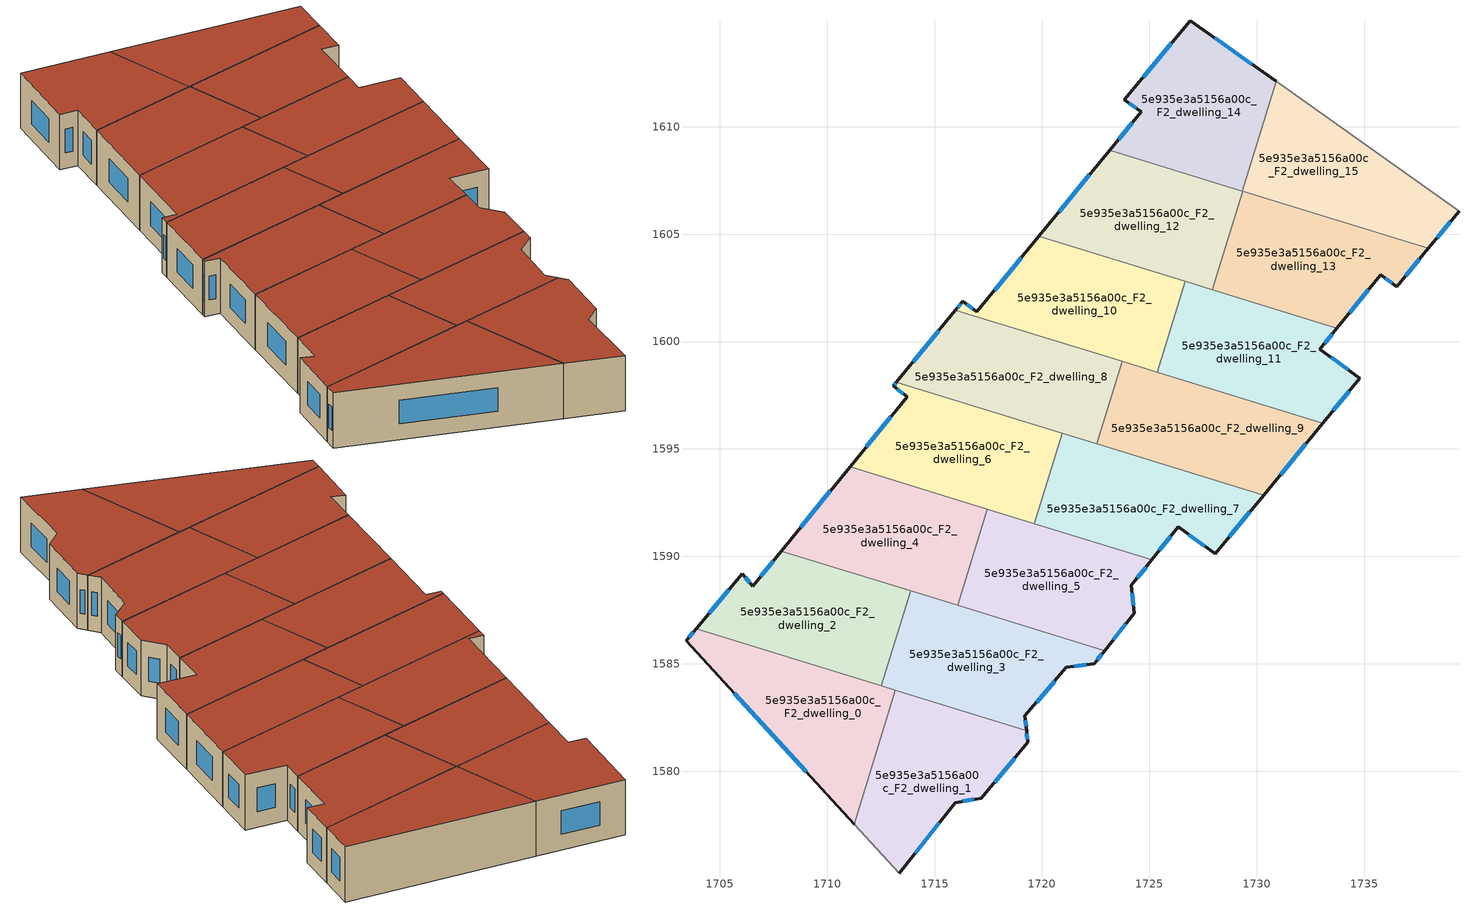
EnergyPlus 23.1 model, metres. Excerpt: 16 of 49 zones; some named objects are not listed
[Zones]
5e935e3a5156a00c_F2_dwelling_0
 floor to 5e935e3a5156a00c_F1_dwelling_0 (EU_floor_Construction): 1713.18,1583.77 1711.26,1577.53 1703.43,1586.07 1703.9,1586.63 z6
 wall outside (EU_wall_Construction): 1703.9,1586.63 1703.43,1586.07 1711.26,1577.53 z6:9
 wall to 5e935e3a5156a00c_F2_dwelling_1 (EU_wall_Construction): 1711.26,1577.53 1713.18,1583.77 z6:9
 wall to 5e935e3a5156a00c_F2_dwelling_2 (EU_wall_Construction): 1712.53,1583.97 1703.9,1586.63 z6:9
 wall to 5e935e3a5156a00c_F2_dwelling_3 (EU_wall_Construction): 1713.18,1583.77 1712.53,1583.97 z6:9
 window (EU_Window_Construction): 1703.77,1586.47 1703.57,1586.23 / 1705.67,1583.63 1709.02,1579.97 z6.86:8.14
 roof outside (EU_roof_Construction): 1711.26,1577.53 1713.18,1583.77 1703.9,1586.63 1703.43,1586.07 z9
5e935e3a5156a00c_F2_dwelling_1
 floor to 5e935e3a5156a00c_F1_dwelling_1 (EU_floor_Construction): 1719.28,1581.89 1719.34,1581.34 1717.18,1578.75 1715.96,1578.54 1713.36,1575.24 1711.26,1577.53 1713.18,1583.77 z6
 wall outside (EU_wall_Construction): 1713.36,1575.24 1715.96,1578.54 1717.18,1578.75 1719.34,1581.34 1719.28,1581.89 z6:9
 wall adiabatic (EU_wall_Construction): 1711.26,1577.53 1713.36,1575.24 z6:9
 wall to 5e935e3a5156a00c_F2_dwelling_3 (EU_wall_Construction): 1719.28,1581.89 1713.18,1583.77 z6:9
 window (EU_Window_Construction): 1719.33,1581.5 1719.3,1581.73 / 1717.8,1579.49 1718.73,1580.6 / 1716.31,1578.6 1716.83,1578.69 / 1714.1,1576.18 1715.22,1577.6 z6.86:8.14
 roof outside (EU_roof_Construction): 1717.18,1578.75 1719.34,1581.34 1719.28,1581.89 1713.18,1583.77 1711.26,1577.53 1713.36,1575.24 1715.96,1578.54 z9
5e935e3a5156a00c_F2_dwelling_10
 floor to 5e935e3a5156a00c_F1_dwelling_10 (EU_floor_Construction): 1726.66,1602.8 1725.36,1598.57 1715.97,1601.46 1716.31,1601.87 1716.97,1601.39 1719.85,1604.9 z6
 wall outside (EU_wall_Construction): 1719.85,1604.9 1716.97,1601.39 1716.31,1601.87 1715.97,1601.46 z6:9
 wall to 5e935e3a5156a00c_F2_dwelling_11 (EU_wall_Construction): 1725.36,1598.57 1726.66,1602.8 z6:9
 wall to 5e935e3a5156a00c_F2_dwelling_12 (EU_wall_Construction): 1726.66,1602.8 1719.85,1604.9 z6:9
 wall to 5e935e3a5156a00c_F2_dwelling_8 (EU_wall_Construction): 1715.97,1601.46 1723.74,1599.07 z6:9
 wall to 5e935e3a5156a00c_F2_dwelling_9 (EU_wall_Construction): 1723.74,1599.07 1725.36,1598.57 z6:9
 window (EU_Window_Construction): 1716.78,1601.53 1716.5,1601.73 / 1719.03,1603.9 1717.79,1602.4 / 1716.21,1601.75 1716.07,1601.58 z6.86:8.14
 roof outside (EU_roof_Construction): 1725.36,1598.57 1726.66,1602.8 1719.85,1604.9 1716.97,1601.39 1716.31,1601.87 1715.97,1601.46 z9
5e935e3a5156a00c_F2_dwelling_11
 floor to 5e935e3a5156a00c_F1_dwelling_11 (EU_floor_Construction): 1733.73,1600.62 1732.93,1599.64 1734.79,1598.29 1733.07,1596.2 1725.36,1598.57 1726.66,1602.8 z6
 wall outside (EU_wall_Construction): 1733.07,1596.2 1734.79,1598.29 1732.93,1599.64 1733.73,1600.62 z6:9
 wall to 5e935e3a5156a00c_F2_dwelling_9 (EU_wall_Construction): 1725.36,1598.57 1733.07,1596.2 z6:9
 wall to 5e935e3a5156a00c_F2_dwelling_13 (EU_wall_Construction): 1733.73,1600.62 1727.93,1602.41 z6:9
 wall to 5e935e3a5156a00c_F2_dwelling_12 (EU_wall_Construction): 1727.93,1602.41 1726.66,1602.8 z6:9
 window (EU_Window_Construction): 1733.56,1596.8 1734.3,1597.69 / 1733.16,1599.92 1733.5,1600.34 / 1734.26,1598.68 1733.46,1599.26 z6.86:8.14
 roof outside (EU_roof_Construction): 1733.07,1596.2 1734.79,1598.29 1732.93,1599.64 1733.73,1600.62 1726.66,1602.8 1725.36,1598.57 z9
5e935e3a5156a00c_F2_dwelling_12
 floor to 5e935e3a5156a00c_F1_dwelling_12 (EU_floor_Construction): 1729.34,1607 1727.93,1602.41 1719.85,1604.9 1723.15,1608.91 z6
 wall outside (EU_wall_Construction): 1723.15,1608.91 1719.85,1604.9 z6:9
 wall to 5e935e3a5156a00c_F2_dwelling_13 (EU_wall_Construction): 1727.93,1602.41 1729.34,1607 z6:9
 wall to 5e935e3a5156a00c_F2_dwelling_14 (EU_wall_Construction): 1729.33,1607.01 1723.15,1608.91 z6:9
 wall to 5e935e3a5156a00c_F2_dwelling_15 (EU_wall_Construction): 1729.34,1607 1729.33,1607.01 z6:9
 window (EU_Window_Construction): 1722.21,1607.76 1720.8,1606.04 z6.86:8.14
 roof outside (EU_roof_Construction): 1727.93,1602.41 1729.34,1607 1723.15,1608.91 1719.85,1604.9 z9
5e935e3a5156a00c_F2_dwelling_13
 floor to 5e935e3a5156a00c_F1_dwelling_13 (EU_floor_Construction): 1737.99,1604.34 1736.52,1602.55 1735.78,1603.12 1733.73,1600.62 1727.93,1602.41 1729.34,1607 z6
 wall outside (EU_wall_Construction): 1733.73,1600.62 1735.78,1603.12 1736.52,1602.55 1737.99,1604.34 z6:9
 wall to 5e935e3a5156a00c_F2_dwelling_15 (EU_wall_Construction): 1737.99,1604.34 1729.34,1607 z6:9
 window (EU_Window_Construction): 1734.32,1601.34 1735.19,1602.41 / 1736.94,1603.06 1737.57,1603.83 / 1735.99,1602.96 1736.31,1602.71 z6.86:8.14
 roof outside (EU_roof_Construction): 1736.52,1602.55 1737.99,1604.34 1729.34,1607 1727.93,1602.41 1733.73,1600.62 1735.78,1603.12 z9
5e935e3a5156a00c_F2_dwelling_14
 floor to 5e935e3a5156a00c_F1_dwelling_14 (EU_floor_Construction): 1730.9,1612.11 1729.33,1607 1723.15,1608.91 1724.62,1610.69 1723.83,1611.25 1726.9,1614.94 z6
 wall outside (EU_wall_Construction): 1730.9,1612.11 1726.9,1614.94 1723.83,1611.25 1724.62,1610.69 1723.15,1608.91 z6:9
 wall to 5e935e3a5156a00c_F2_dwelling_15 (EU_wall_Construction): 1729.33,1607 1730.9,1612.11 z6:9
 window (EU_Window_Construction): 1729.76,1612.92 1728.04,1614.13 / 1724.2,1610.18 1723.57,1609.42 / 1724.05,1611.09 1724.4,1610.85 / 1726.02,1613.89 1724.7,1612.3 z6.86:8.14
 roof outside (EU_roof_Construction): 1729.33,1607 1730.9,1612.11 1726.9,1614.94 1723.83,1611.25 1724.62,1610.69 1723.15,1608.91 z9
5e935e3a5156a00c_F2_dwelling_15
 floor to 5e935e3a5156a00c_F1_dwelling_15 (EU_floor_Construction): 1739.41,1606.07 1737.99,1604.34 1729.33,1607 1730.9,1612.11 z6
 wall outside (EU_wall_Construction): 1737.99,1604.34 1739.41,1606.07 z6:9
 wall adiabatic (EU_wall_Construction): 1739.41,1606.07 1730.9,1612.11 z6:9
 window (EU_Window_Construction): 1738.39,1604.83 1739,1605.58 z6.86:8.14
 roof outside (EU_roof_Construction): 1737.99,1604.34 1739.41,1606.07 1730.9,1612.11 1729.33,1607 z9
5e935e3a5156a00c_F2_dwelling_2
 floor to 5e935e3a5156a00c_F1_dwelling_2 (EU_floor_Construction): 1713.89,1588.39 1712.53,1583.97 1703.9,1586.63 1706.04,1589.18 1706.53,1588.61 1707.87,1590.24 z6
 wall outside (EU_wall_Construction): 1707.87,1590.24 1706.53,1588.61 1706.04,1589.18 1703.9,1586.63 z6:9
 wall to 5e935e3a5156a00c_F2_dwelling_3 (EU_wall_Construction): 1712.53,1583.97 1713.89,1588.39 z6:9
 wall to 5e935e3a5156a00c_F2_dwelling_4 (EU_wall_Construction): 1713.89,1588.39 1707.87,1590.24 z6:9
 window (EU_Window_Construction): 1705.43,1588.45 1704.51,1587.36 / 1706.39,1588.77 1706.18,1589.02 / 1707.49,1589.78 1706.91,1589.08 z6.86:8.14
 roof outside (EU_roof_Construction): 1712.53,1583.97 1713.89,1588.39 1707.87,1590.24 1706.53,1588.61 1706.04,1589.18 1703.9,1586.63 z9
5e935e3a5156a00c_F2_dwelling_3
 floor to 5e935e3a5156a00c_F1_dwelling_3 (EU_floor_Construction): 1722.91,1585.61 1722.43,1585.01 1721.13,1584.84 1719.21,1582.57 1719.28,1581.89 1712.53,1583.97 1713.89,1588.39 z6
 wall outside (EU_wall_Construction): 1719.28,1581.89 1719.21,1582.57 1721.13,1584.84 1722.43,1585.01 1722.91,1585.61 z6:9
 wall to 5e935e3a5156a00c_F2_dwelling_5 (EU_wall_Construction): 1722.91,1585.61 1716.08,1587.71 z6:9
 wall to 5e935e3a5156a00c_F2_dwelling_4 (EU_wall_Construction): 1716.08,1587.71 1713.89,1588.39 z6:9
 window (EU_Window_Construction): 1721.51,1584.89 1722.06,1584.96 / 1719.76,1583.22 1720.58,1584.19 / 1719.26,1582.09 1719.23,1582.38 / 1722.57,1585.18 1722.78,1585.44 z6.86:8.14
 roof outside (EU_roof_Construction): 1722.43,1585.01 1722.91,1585.61 1713.89,1588.39 1712.53,1583.97 1719.28,1581.89 1719.21,1582.57 1721.13,1584.84 z9
5e935e3a5156a00c_F2_dwelling_4
 floor to 5e935e3a5156a00c_F1_dwelling_4 (EU_floor_Construction): 1717.46,1592.2 1716.08,1587.71 1707.87,1590.24 1711.07,1594.17 z6
 wall outside (EU_wall_Construction): 1711.07,1594.17 1707.87,1590.24 z6:9
 wall to 5e935e3a5156a00c_F2_dwelling_5 (EU_wall_Construction): 1716.08,1587.71 1717.46,1592.2 z6:9
 wall to 5e935e3a5156a00c_F2_dwelling_6 (EU_wall_Construction): 1717.46,1592.2 1711.07,1594.17 z6:9
 window (EU_Window_Construction): 1710.15,1593.05 1708.78,1591.36 z6.86:8.14
 roof outside (EU_roof_Construction): 1716.08,1587.71 1717.46,1592.2 1711.07,1594.17 1707.87,1590.24 z9
5e935e3a5156a00c_F2_dwelling_5
 floor to 5e935e3a5156a00c_F1_dwelling_5 (EU_floor_Construction): 1725.11,1589.84 1724.17,1588.66 1724.3,1587.35 1722.91,1585.61 1716.08,1587.71 1717.46,1592.2 z6
 wall outside (EU_wall_Construction): 1722.91,1585.61 1724.3,1587.35 1724.17,1588.66 1725.11,1589.84 z6:9
 wall to 5e935e3a5156a00c_F2_dwelling_7 (EU_wall_Construction): 1725.11,1589.84 1719.64,1591.53 z6:9
 wall to 5e935e3a5156a00c_F2_dwelling_6 (EU_wall_Construction): 1719.64,1591.53 1717.46,1592.2 z6:9
 window (EU_Window_Construction): 1723.31,1586.11 1723.9,1586.85 / 1724.44,1589 1724.84,1589.51 / 1724.26,1587.72 1724.2,1588.29 z6.86:8.14
 roof outside (EU_roof_Construction): 1724.3,1587.35 1724.17,1588.66 1725.11,1589.84 1717.46,1592.2 1716.08,1587.71 1722.91,1585.61 z9
5e935e3a5156a00c_F2_dwelling_6
 floor to 5e935e3a5156a00c_F1_dwelling_6 (EU_floor_Construction): 1720.93,1595.74 1719.64,1591.53 1711.07,1594.17 1713.73,1597.42 1713.08,1597.94 1713.23,1598.11 z6
 wall outside (EU_wall_Construction): 1713.23,1598.11 1713.08,1597.94 1713.73,1597.42 1711.07,1594.17 z6:9
 wall to 5e935e3a5156a00c_F2_dwelling_7 (EU_wall_Construction): 1719.64,1591.53 1720.93,1595.74 z6:9
 wall to 5e935e3a5156a00c_F2_dwelling_8 (EU_wall_Construction): 1720.93,1595.74 1713.23,1598.11 z6:9
 window (EU_Window_Construction): 1712.97,1596.49 1711.83,1595.1 / 1713.27,1597.79 1713.55,1597.57 / 1713.19,1598.06 1713.12,1597.99 z6.86:8.14
 roof outside (EU_roof_Construction): 1719.64,1591.53 1720.93,1595.74 1713.23,1598.11 1713.08,1597.94 1713.73,1597.42 1711.07,1594.17 z9
5e935e3a5156a00c_F2_dwelling_7
 floor to 5e935e3a5156a00c_F1_dwelling_7 (EU_floor_Construction): 1730.32,1592.85 1728.08,1590.12 1726.34,1591.38 1725.11,1589.84 1719.64,1591.53 1720.93,1595.74 z6
 wall outside (EU_wall_Construction): 1725.11,1589.84 1726.34,1591.38 1728.08,1590.12 1730.32,1592.85 z6:9
 wall to 5e935e3a5156a00c_F2_dwelling_9 (EU_wall_Construction): 1730.32,1592.85 1722.56,1595.24 z6:9
 wall to 5e935e3a5156a00c_F2_dwelling_8 (EU_wall_Construction): 1722.56,1595.24 1720.94,1595.74 z6:9
 window (EU_Window_Construction): 1726.84,1591.02 1727.58,1590.48 / 1725.47,1590.28 1725.99,1590.94 / 1728.72,1590.9 1729.68,1592.07 z6.86:8.14
 roof outside (EU_roof_Construction): 1728.08,1590.12 1730.32,1592.85 1720.93,1595.74 1719.64,1591.53 1725.11,1589.84 1726.34,1591.38 z9
5e935e3a5156a00c_F2_dwelling_8
 floor to 5e935e3a5156a00c_F1_dwelling_8 (EU_floor_Construction): 1723.74,1599.07 1722.56,1595.24 1713.23,1598.11 1715.97,1601.46 z6
 wall outside (EU_wall_Construction): 1715.97,1601.46 1713.23,1598.11 z6:9
 wall to 5e935e3a5156a00c_F2_dwelling_9 (EU_wall_Construction): 1722.56,1595.24 1723.74,1599.07 z6:9
 window (EU_Window_Construction): 1715.19,1600.5 1714.01,1599.07 z6.86:8.14
 roof outside (EU_roof_Construction): 1722.56,1595.24 1723.74,1599.07 1715.97,1601.46 1713.23,1598.11 z9
5e935e3a5156a00c_F2_dwelling_9
 floor to 5e935e3a5156a00c_F1_dwelling_9 (EU_floor_Construction): 1733.07,1596.2 1730.32,1592.85 1722.56,1595.24 1723.74,1599.07 z6
 wall outside (EU_wall_Construction): 1730.32,1592.85 1733.07,1596.2 z6:9
 window (EU_Window_Construction): 1731.1,1593.81 1732.28,1595.24 z6.86:8.14
 roof outside (EU_roof_Construction): 1730.32,1592.85 1733.07,1596.2 1723.74,1599.07 1722.56,1595.24 z9
[Building]
EU S2 Campaign: North Axis=0; Terrain=City; Solar Distribution=FullExterior
[Site:Location]
Helsinki-Vantaa.AP: Latitude=60.317; Longitude=24.963; Time Zone=2; Elevation=54.6
[SizingPeriod:WeatherFileDays]
AnnualSizingPeriod: Begin Month=1; Begin Day of Month=1; End Month=12; End Day of Month=31; Day of Week for Start Day=Monday; Use Weather File Daylight Saving Period=No; Use Weather File Rain and Snow Indicators=No
[MATERIAL]
EU_InternalMass_Material: Roughness=MediumRough; Thickness=0.1; Conductivity=1; Density=1800; Specific Heat=900; Thermal Absorptance=0.9; Solar Absorptance=0.7; Visible Absorptance=0.7
[MATERIAL:NOMASS] Roughness=MediumRough; Thermal Absorptance=0.9; Solar Absorptance=0.7; Visible Absorptance=0.7
Name | Thermal Resistance
EU_wall_NoMass | 1.10183
EU_roof_NoMass; EU_floor_NoMass | 1.70606
[WINDOWMATERIAL:SIMPLEGLAZINGSYSTEM]
EU_Window_SimpleGlazing: UFactor=3.11035; Solar Heat Gain Coefficient=0.8; Visible Transmittance=0.8
[CONSTRUCTION]
EU_wall_Construction: EU_wall_NoMass
EU_roof_Construction: EU_roof_NoMass
EU_floor_Construction: EU_floor_NoMass
EU_Window_Construction: EU_Window_SimpleGlazing
EU_InternalMass_Construction: EU_InternalMass_Material
[ZONE] Type=1; Multiplier=1; Ceiling Height=autocalculate; Floor Area=autocalculate; Part of Total Floor Area=Yes
Name | Volume
5e935e3a5156a00c_F2_dwelling_0 | 107.588
5e935e3a5156a00c_F2_dwelling_1 | 107.576
5e935e3a5156a00c_F2_dwelling_10; 5e935e3a5156a00c_F2_dwelling_14 | 107.577
5e935e3a5156a00c_F2_dwelling_11 | 107.578
5e935e3a5156a00c_F2_dwelling_12 | 107.583
5e935e3a5156a00c_F2_dwelling_13; 5e935e3a5156a00c_F2_dwelling_8 | 107.589
5e935e3a5156a00c_F2_dwelling_15 | 107.573
5e935e3a5156a00c_F2_dwelling_2 | 107.602
5e935e3a5156a00c_F2_dwelling_3 | 107.599
5e935e3a5156a00c_F2_dwelling_4 | 107.574
5e935e3a5156a00c_F2_dwelling_5 | 107.571
5e935e3a5156a00c_F2_dwelling_6 | 107.594
5e935e3a5156a00c_F2_dwelling_7 | 107.582
5e935e3a5156a00c_F2_dwelling_9 | 107.593
[INTERNALMASS] Construction=EU_InternalMass_Construction
Name | Zone or ZoneList | Surface Area
5e935e3a5156a00c_F2_dwelling_0_EU_InternalMass | 5e935e3a5156a00c_F2_dwelling_0 | 35.8646
5e935e3a5156a00c_F2_dwelling_1_EU_InternalMass | 5e935e3a5156a00c_F2_dwelling_1 | 35.8584
5e935e3a5156a00c_F2_dwelling_2_EU_InternalMass | 5e935e3a5156a00c_F2_dwelling_2 | 35.8673
5e935e3a5156a00c_F2_dwelling_3_EU_InternalMass | 5e935e3a5156a00c_F2_dwelling_3 | 35.867
5e935e3a5156a00c_F2_dwelling_4_EU_InternalMass | 5e935e3a5156a00c_F2_dwelling_4 | 35.8558
5e935e3a5156a00c_F2_dwelling_5_EU_InternalMass | 5e935e3a5156a00c_F2_dwelling_5 | 35.8573
5e935e3a5156a00c_F2_dwelling_6_EU_InternalMass | 5e935e3a5156a00c_F2_dwelling_6 | 35.8644
5e935e3a5156a00c_F2_dwelling_7_EU_InternalMass | 5e935e3a5156a00c_F2_dwelling_7 | 35.8607
5e935e3a5156a00c_F2_dwelling_8_EU_InternalMass | 5e935e3a5156a00c_F2_dwelling_8 | 35.8629
5e935e3a5156a00c_F2_dwelling_9_EU_InternalMass | 5e935e3a5156a00c_F2_dwelling_9 | 35.8628
5e935e3a5156a00c_F2_dwelling_10_EU_InternalMass | 5e935e3a5156a00c_F2_dwelling_10 | 35.8586
5e935e3a5156a00c_F2_dwelling_11_EU_InternalMass | 5e935e3a5156a00c_F2_dwelling_11 | 35.8595
5e935e3a5156a00c_F2_dwelling_12_EU_InternalMass | 5e935e3a5156a00c_F2_dwelling_12 | 35.8605
5e935e3a5156a00c_F2_dwelling_13_EU_InternalMass | 5e935e3a5156a00c_F2_dwelling_13 | 35.8629
5e935e3a5156a00c_F2_dwelling_14_EU_InternalMass | 5e935e3a5156a00c_F2_dwelling_14 | 35.8589
5e935e3a5156a00c_F2_dwelling_15_EU_InternalMass | 5e935e3a5156a00c_F2_dwelling_15 | 35.8576
[OTHEREQUIPMENT] Fuel Type=Electricity; Design Level Calculation Method=Watts/Area; Power per Zone Floor Area=1; Fraction Latent=0; Fraction Radiant=0; Fraction Lost=0; Carbon Dioxide Generation Rate=0; EndUse Subcategory=EU_Step8_InternalGains
Name | Zone or ZoneList or Space or SpaceList | Schedule
EU_Step8_InternalGain_5e935e3a5156a00c_F2_dwelling_0_f000 | 5e935e3a5156a00c_F2_dwelling_0 | EU_Step8_GainSchedule_5e935e3a5156a00c_F2_dwelling_0_f000
EU_Step8_InternalGain_5e935e3a5156a00c_F2_dwelling_1_f000 | 5e935e3a5156a00c_F2_dwelling_1 | EU_Step8_GainSchedule_5e935e3a5156a00c_F2_dwelling_1_f000
EU_Step8_InternalGain_5e935e3a5156a00c_F2_dwelling_2_f000 | 5e935e3a5156a00c_F2_dwelling_2 | EU_Step8_GainSchedule_5e935e3a5156a00c_F2_dwelling_2_f000
EU_Step8_InternalGain_5e935e3a5156a00c_F2_dwelling_3_f000 | 5e935e3a5156a00c_F2_dwelling_3 | EU_Step8_GainSchedule_5e935e3a5156a00c_F2_dwelling_3_f000
EU_Step8_InternalGain_5e935e3a5156a00c_F2_dwelling_4_f000 | 5e935e3a5156a00c_F2_dwelling_4 | EU_Step8_GainSchedule_5e935e3a5156a00c_F2_dwelling_4_f000
EU_Step8_InternalGain_5e935e3a5156a00c_F2_dwelling_5_f000 | 5e935e3a5156a00c_F2_dwelling_5 | EU_Step8_GainSchedule_5e935e3a5156a00c_F2_dwelling_5_f000
EU_Step8_InternalGain_5e935e3a5156a00c_F2_dwelling_6_f000 | 5e935e3a5156a00c_F2_dwelling_6 | EU_Step8_GainSchedule_5e935e3a5156a00c_F2_dwelling_6_f000
EU_Step8_InternalGain_5e935e3a5156a00c_F2_dwelling_7_f000 | 5e935e3a5156a00c_F2_dwelling_7 | EU_Step8_GainSchedule_5e935e3a5156a00c_F2_dwelling_7_f000
EU_Step8_InternalGain_5e935e3a5156a00c_F2_dwelling_8_f000 | 5e935e3a5156a00c_F2_dwelling_8 | EU_Step8_GainSchedule_5e935e3a5156a00c_F2_dwelling_8_f000
EU_Step8_InternalGain_5e935e3a5156a00c_F2_dwelling_9_f000 | 5e935e3a5156a00c_F2_dwelling_9 | EU_Step8_GainSchedule_5e935e3a5156a00c_F2_dwelling_9_f000
EU_Step8_InternalGain_5e935e3a5156a00c_F2_dwelling_10_f000 | 5e935e3a5156a00c_F2_dwelling_10 | EU_Step8_GainSchedule_5e935e3a5156a00c_F2_dwelling_10_f000
EU_Step8_InternalGain_5e935e3a5156a00c_F2_dwelling_11_f000 | 5e935e3a5156a00c_F2_dwelling_11 | EU_Step8_GainSchedule_5e935e3a5156a00c_F2_dwelling_11_f000
EU_Step8_InternalGain_5e935e3a5156a00c_F2_dwelling_12_f000 | 5e935e3a5156a00c_F2_dwelling_12 | EU_Step8_GainSchedule_5e935e3a5156a00c_F2_dwelling_12_f000
EU_Step8_InternalGain_5e935e3a5156a00c_F2_dwelling_13_f000 | 5e935e3a5156a00c_F2_dwelling_13 | EU_Step8_GainSchedule_5e935e3a5156a00c_F2_dwelling_13_f000
EU_Step8_InternalGain_5e935e3a5156a00c_F2_dwelling_14_f000 | 5e935e3a5156a00c_F2_dwelling_14 | EU_Step8_GainSchedule_5e935e3a5156a00c_F2_dwelling_14_f000
EU_Step8_InternalGain_5e935e3a5156a00c_F2_dwelling_15_f000 | 5e935e3a5156a00c_F2_dwelling_15 | EU_Step8_GainSchedule_5e935e3a5156a00c_F2_dwelling_15_f000
[ZONEVENTILATION:DESIGNFLOWRATE] Schedule=EU_AlwaysOn; Design Flow Rate Calculation Method=AirChanges/Hour; Air Changes per Hour=0.756316; Ventilation Type=Natural; Fan Pressure Rise=0; Fan Total Efficiency=1; Constant Term Coefficient=1; Temperature Term Coefficient=0; Velocity Term Coefficient=0; Velocity Squared Term Coefficient=0; Minimum Indoor Temperature=-100; Maximum Indoor Temperature=100; Delta Temperature=-100; Minimum Outdoor Temperature=-100; Maximum Outdoor Temperature=100; Maximum Wind Speed=40
Name | Zone or ZoneList or Space or SpaceList
EU_ConstantAir_5e935e3a5156a00c_F2_dwelling_0 | 5e935e3a5156a00c_F2_dwelling_0
EU_ConstantAir_5e935e3a5156a00c_F2_dwelling_1 | 5e935e3a5156a00c_F2_dwelling_1
EU_ConstantAir_5e935e3a5156a00c_F2_dwelling_2 | 5e935e3a5156a00c_F2_dwelling_2
EU_ConstantAir_5e935e3a5156a00c_F2_dwelling_3 | 5e935e3a5156a00c_F2_dwelling_3
EU_ConstantAir_5e935e3a5156a00c_F2_dwelling_4 | 5e935e3a5156a00c_F2_dwelling_4
EU_ConstantAir_5e935e3a5156a00c_F2_dwelling_5 | 5e935e3a5156a00c_F2_dwelling_5
EU_ConstantAir_5e935e3a5156a00c_F2_dwelling_6 | 5e935e3a5156a00c_F2_dwelling_6
EU_ConstantAir_5e935e3a5156a00c_F2_dwelling_7 | 5e935e3a5156a00c_F2_dwelling_7
EU_ConstantAir_5e935e3a5156a00c_F2_dwelling_8 | 5e935e3a5156a00c_F2_dwelling_8
EU_ConstantAir_5e935e3a5156a00c_F2_dwelling_9 | 5e935e3a5156a00c_F2_dwelling_9
EU_ConstantAir_5e935e3a5156a00c_F2_dwelling_10 | 5e935e3a5156a00c_F2_dwelling_10
EU_ConstantAir_5e935e3a5156a00c_F2_dwelling_11 | 5e935e3a5156a00c_F2_dwelling_11
EU_ConstantAir_5e935e3a5156a00c_F2_dwelling_12 | 5e935e3a5156a00c_F2_dwelling_12
EU_ConstantAir_5e935e3a5156a00c_F2_dwelling_13 | 5e935e3a5156a00c_F2_dwelling_13
EU_ConstantAir_5e935e3a5156a00c_F2_dwelling_14 | 5e935e3a5156a00c_F2_dwelling_14
EU_ConstantAir_5e935e3a5156a00c_F2_dwelling_15 | 5e935e3a5156a00c_F2_dwelling_15
[HVACTEMPLATE:ZONE:IDEALLOADSAIRSYSTEM] System Availability Schedule=EU_AlwaysOn; Maximum Heating Supply Air Temperature=50; Minimum Cooling Supply Air Temperature=13; Maximum Heating Supply Air Humidity Ratio=0.0156; Minimum Cooling Supply Air Humidity Ratio=0.0077; Heating Limit=NoLimit; Cooling Limit=NoLimit; Heating Availability Schedule=EU_AlwaysOn; Cooling Availability Schedule=EU_CoolingOff; Dehumidification Control Type=ConstantSensibleHeatRatio; Cooling Sensible Heat Ratio=0.7; Dehumidification Setpoint=60; Humidification Control Type=None; Humidification Setpoint=30; Outdoor Air Method=None; Outdoor Air Flow Rate per Person=0.00944; Outdoor Air Flow Rate per Zone Floor Area=0; Outdoor Air Flow Rate per Zone=0; Demand Controlled Ventilation Type=None; Outdoor Air Economizer Type=NoEconomizer; Heat Recovery Type=None; Sensible Heat Recovery Effectiveness=0.7; Latent Heat Recovery Effectiveness=0.65
Name | Template Thermostat
5e935e3a5156a00c_F2_dwelling_0 | EU_HeatOnly_5e935e3a5156a00c_F2_dwelling_0
5e935e3a5156a00c_F2_dwelling_1 | EU_HeatOnly_5e935e3a5156a00c_F2_dwelling_1
5e935e3a5156a00c_F2_dwelling_2 | EU_HeatOnly_5e935e3a5156a00c_F2_dwelling_2
5e935e3a5156a00c_F2_dwelling_3 | EU_HeatOnly_5e935e3a5156a00c_F2_dwelling_3
5e935e3a5156a00c_F2_dwelling_4 | EU_HeatOnly_5e935e3a5156a00c_F2_dwelling_4
5e935e3a5156a00c_F2_dwelling_5 | EU_HeatOnly_5e935e3a5156a00c_F2_dwelling_5
5e935e3a5156a00c_F2_dwelling_6 | EU_HeatOnly_5e935e3a5156a00c_F2_dwelling_6
5e935e3a5156a00c_F2_dwelling_7 | EU_HeatOnly_5e935e3a5156a00c_F2_dwelling_7
5e935e3a5156a00c_F2_dwelling_8 | EU_HeatOnly_5e935e3a5156a00c_F2_dwelling_8
5e935e3a5156a00c_F2_dwelling_9 | EU_HeatOnly_5e935e3a5156a00c_F2_dwelling_9
5e935e3a5156a00c_F2_dwelling_10 | EU_HeatOnly_5e935e3a5156a00c_F2_dwelling_10
5e935e3a5156a00c_F2_dwelling_11 | EU_HeatOnly_5e935e3a5156a00c_F2_dwelling_11
5e935e3a5156a00c_F2_dwelling_12 | EU_HeatOnly_5e935e3a5156a00c_F2_dwelling_12
5e935e3a5156a00c_F2_dwelling_13 | EU_HeatOnly_5e935e3a5156a00c_F2_dwelling_13
5e935e3a5156a00c_F2_dwelling_14 | EU_HeatOnly_5e935e3a5156a00c_F2_dwelling_14
5e935e3a5156a00c_F2_dwelling_15 | EU_HeatOnly_5e935e3a5156a00c_F2_dwelling_15
[SIZING:ZONE] Zone Cooling Design Supply Air Temperature Input Method=SupplyAirTemperature; Zone Cooling Design Supply Air Temperature=13; Zone Heating Design Supply Air Temperature Input Method=SupplyAirTemperature; Zone Heating Design Supply Air Temperature=50; Zone Cooling Design Supply Air Humidity Ratio=0.008; Zone Heating Design Supply Air Humidity Ratio=0.008; Cooling Design Air Flow Method=DesignDay; Cooling Design Air Flow Rate=0; Cooling Minimum Air Flow per Zone Floor Area=0.000762; Cooling Minimum Air Flow=0; Cooling Minimum Air Flow Fraction=0.2; Heating Design Air Flow Method=DesignDay; Heating Design Air Flow Rate=0; Heating Maximum Air Flow per Zone Floor Area=0.002032; Heating Maximum Air Flow=0.141576; Heating Maximum Air Flow Fraction=0.3; Account for Dedicated Outdoor Air System=No; Dedicated Outdoor Air System Control Strategy=NeutralSupplyAir; Dedicated Outdoor Air Low Setpoint Temperature for Design=autosize; Dedicated Outdoor Air High Setpoint Temperature for Design=autosize; Zone Load Sizing Method=Sensible Load Only No Latent Load; Zone Latent Cooling Design Supply Air Humidity Ratio Input Method=HumidityRatioDifference; Zone Cooling Design Supply Air Humidity Ratio Difference=0.005; Zone Latent Heating Design Supply Air Humidity Ratio Input Method=HumidityRatioDifference; Zone Humidification Design Supply Air Humidity Ratio Difference=0.005
5e935e3a5156a00c_F2_dwelling_0; 5e935e3a5156a00c_F2_dwelling_1; 5e935e3a5156a00c_F2_dwelling_2; 5e935e3a5156a00c_F2_dwelling_3; 5e935e3a5156a00c_F2_dwelling_4; 5e935e3a5156a00c_F2_dwelling_5; 5e935e3a5156a00c_F2_dwelling_6; 5e935e3a5156a00c_F2_dwelling_7; 5e935e3a5156a00c_F2_dwelling_8; 5e935e3a5156a00c_F2_dwelling_9; 5e935e3a5156a00c_F2_dwelling_10; 5e935e3a5156a00c_F2_dwelling_11; 5e935e3a5156a00c_F2_dwelling_12; 5e935e3a5156a00c_F2_dwelling_13; 5e935e3a5156a00c_F2_dwelling_14; 5e935e3a5156a00c_F2_dwelling_15
[SCHEDULE:CONSTANT]
Name | Hourly Value
EU_AlwaysOn | 1
EU_CoolingOff | 0
[SCHEDULE:FILE] Column Number=1; Rows to Skip at Top=0; Number of Hours of Data=8760; Column Separator=Comma; Interpolate to Timestep=No; Minutes per Item=60; Adjust Schedule for Daylight Savings=Yes
Name | File
EU_Step8_GainSchedule_5e935e3a5156a00c_F2_dwelling_0_f000 | ../../schedules/5e935e3a5156a00c/5e935e3a5156a00c_F2_dwelling_0_f000_gain.csv
EU_Step8_GainSchedule_5e935e3a5156a00c_F2_dwelling_1_f000 | ../../schedules/5e935e3a5156a00c/5e935e3a5156a00c_F2_dwelling_1_f000_gain.csv
EU_Step8_GainSchedule_5e935e3a5156a00c_F2_dwelling_2_f000 | ../../schedules/5e935e3a5156a00c/5e935e3a5156a00c_F2_dwelling_2_f000_gain.csv
EU_Step8_GainSchedule_5e935e3a5156a00c_F2_dwelling_3_f000 | ../../schedules/5e935e3a5156a00c/5e935e3a5156a00c_F2_dwelling_3_f000_gain.csv
EU_Step8_GainSchedule_5e935e3a5156a00c_F2_dwelling_4_f000 | ../../schedules/5e935e3a5156a00c/5e935e3a5156a00c_F2_dwelling_4_f000_gain.csv
EU_Step8_GainSchedule_5e935e3a5156a00c_F2_dwelling_5_f000 | ../../schedules/5e935e3a5156a00c/5e935e3a5156a00c_F2_dwelling_5_f000_gain.csv
EU_Step8_GainSchedule_5e935e3a5156a00c_F2_dwelling_6_f000 | ../../schedules/5e935e3a5156a00c/5e935e3a5156a00c_F2_dwelling_6_f000_gain.csv
EU_Step8_GainSchedule_5e935e3a5156a00c_F2_dwelling_7_f000 | ../../schedules/5e935e3a5156a00c/5e935e3a5156a00c_F2_dwelling_7_f000_gain.csv
EU_Step8_GainSchedule_5e935e3a5156a00c_F2_dwelling_8_f000 | ../../schedules/5e935e3a5156a00c/5e935e3a5156a00c_F2_dwelling_8_f000_gain.csv
EU_Step8_GainSchedule_5e935e3a5156a00c_F2_dwelling_9_f000 | ../../schedules/5e935e3a5156a00c/5e935e3a5156a00c_F2_dwelling_9_f000_gain.csv
EU_Step8_GainSchedule_5e935e3a5156a00c_F2_dwelling_10_f000 | ../../schedules/5e935e3a5156a00c/5e935e3a5156a00c_F2_dwelling_10_f000_gain.csv
EU_Step8_GainSchedule_5e935e3a5156a00c_F2_dwelling_11_f000 | ../../schedules/5e935e3a5156a00c/5e935e3a5156a00c_F2_dwelling_11_f000_gain.csv
EU_Step8_GainSchedule_5e935e3a5156a00c_F2_dwelling_12_f000 | ../../schedules/5e935e3a5156a00c/5e935e3a5156a00c_F2_dwelling_12_f000_gain.csv
EU_Step8_GainSchedule_5e935e3a5156a00c_F2_dwelling_13_f000 | ../../schedules/5e935e3a5156a00c/5e935e3a5156a00c_F2_dwelling_13_f000_gain.csv
EU_Step8_GainSchedule_5e935e3a5156a00c_F2_dwelling_14_f000 | ../../schedules/5e935e3a5156a00c/5e935e3a5156a00c_F2_dwelling_14_f000_gain.csv
EU_Step8_GainSchedule_5e935e3a5156a00c_F2_dwelling_15_f000 | ../../schedules/5e935e3a5156a00c/5e935e3a5156a00c_F2_dwelling_15_f000_gain.csv
